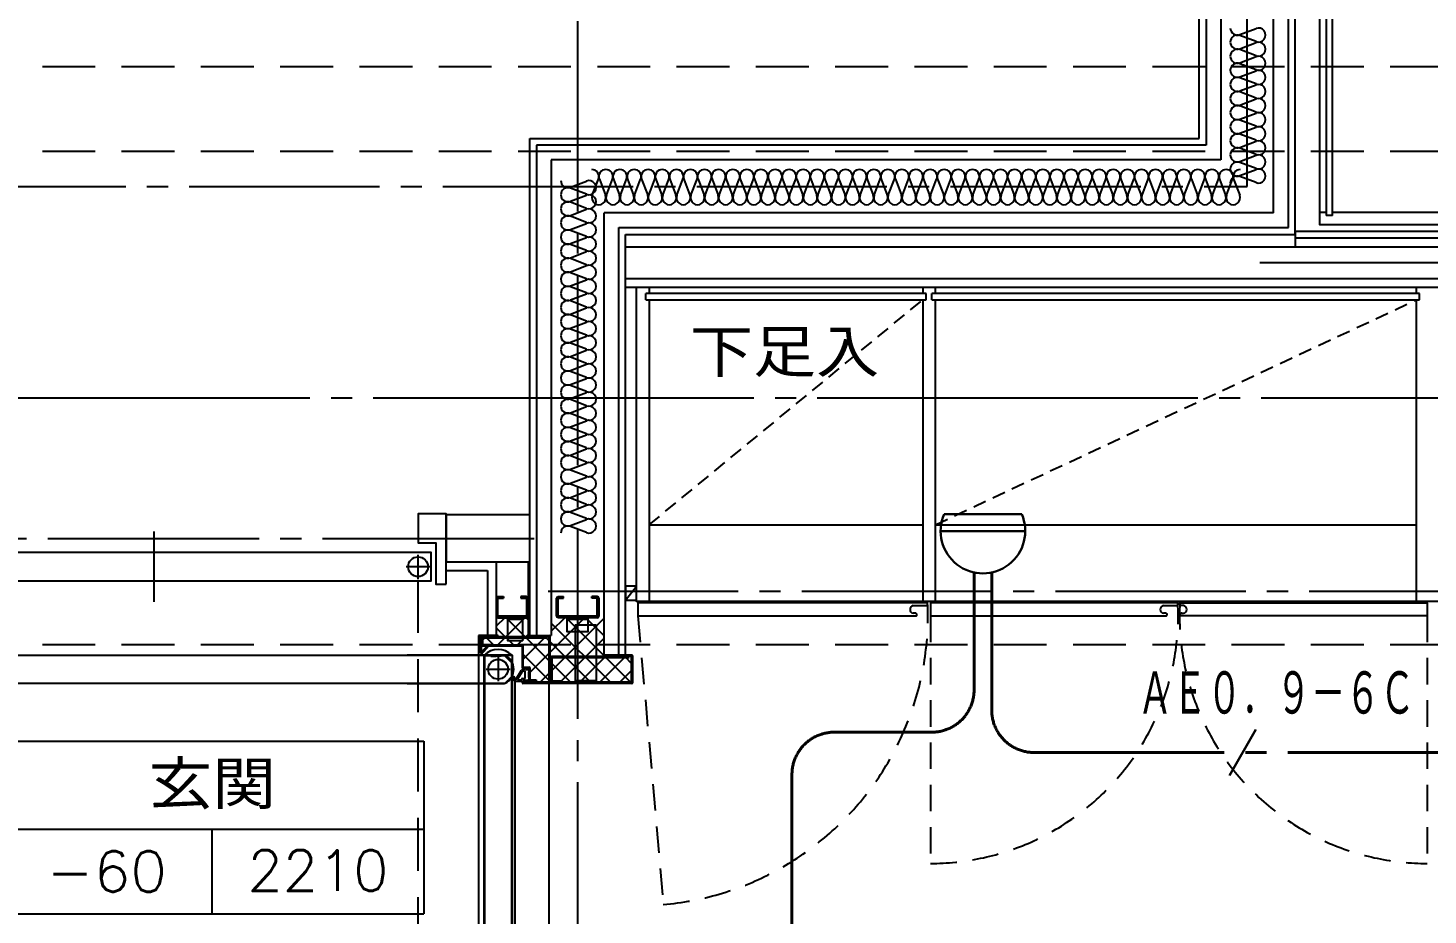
# Model space of a CAD drawing. Header units: millimetres. Extents: x 8300 to 125598, y -10383 to 40000.
# Drawn here: x 44220 to 46206, y 21166 to 22425 of the extents above; entities that cross this region are included whole.
import ezdxf
from ezdxf.enums import TextEntityAlignment as Align

# ---------------------------------------------------------------- set-up
doc = ezdxf.new("R2010")
doc.units = ezdxf.units.MM
doc.header["$LTSCALE"] = 300
for name, pattern in [('AXIS-SS', [2.3, 1, -0.1, 0.1, -0.1, 1]), ('CADEWA_LINE5', [1.2, 0.9, -0.1, 0.1, -0.1]), ('CADEWA_LINE6', [2.1, 1.8, -0.1, 0.1, -0.1]), ('DASH-N', [0.375, 0.25, -0.125]), ('DASH-S', [0.2, 0.125, -0.075])]:
    doc.linetypes.add(name, pattern=pattern)
for name, color, linetype in [('525EH_Tenjyo(3)', 7, 'CONTINUOUS'), ('E配T_その他－１', 7, 'CONTINUOUS'), ('K建0_壁', 7, 'CONTINUOUS'), ('通り芯', 7, 'CONTINUOUS')]:
    doc.layers.add(name, color=color, linetype=linetype)
doc.styles.add('MS Gothic2', font='msgothic.ttc', dxfattribs={"width": 0.8})
doc.styles.add('txt2', font='txt.shx', dxfattribs={"width": 0.943378, "bigfont": 'extfont2'})

# ---------------------------------------------------------------- blocks, each defined once
blk = doc.blocks.new('ZGroup269', base_point=(45575, 21693))
at = {"layer": '525EH_Tenjyo(3)', "color": 6, "linetype": 'Continuous', "lineweight": 30}
for p, q in [((45520, 21735), (45630, 21735)), ((45515, 21711), (45635, 21711))]:
    blk.add_line(p, q, dxfattribs=at)
blk.add_arc((45575, 21711), 60, 156.4305, 23.5695, dxfattribs=at)
blk = doc.blocks.new('ZGroup288', base_point=(45014.4, 20833))
at = {"layer": 'E配T_その他－１', "color": 1, "linetype": 'CADEWA_LINE5', "lineweight": 40}
for p, q in [((45562.4, 21652.3), (45562.4, 21485.7)), ((45502.4, 21425.7), (45364, 21425.7)), ((45304, 21365.7), (45304, 20723))]:
    blk.add_line(p, q, dxfattribs=at)
for centre, start, end in [((45502.4, 21485.7), 270, 0), ((45364, 21365.7), 90, 180)]:
    blk.add_arc(centre, 60, start, end, dxfattribs=at)
blk = doc.blocks.new('ZGroup302', base_point=(44481.5, 21290.7))
at = {"layer": 'K建0_壁', "color": 250, "linetype": 'Continuous', "lineweight": -3}
for p, q in [((44181.5, 21413.2), (44781.5, 21413.2)), ((44181.5, 21413.2), (44181.5, 21168.2)), ((44781.5, 21413.2), (44781.5, 21168.2)), ((44181.5, 21288.2), (44781.5, 21288.2)), ((44481.5, 21168.2), (44481.5, 21288.2)), ((44181.5, 21168.2), (44781.5, 21168.2))]:
    blk.add_line(p, q, dxfattribs=at)
at = {"layer": 'K建0_壁', "color": 250, "lineweight": -3, "style": 'txt2'}
for s, height, width, p in [('玄関', 67.93, 1.212284, (44481.5, 21350.7)), ('-60', 57.6, 1.05, (44331.5, 21228.2)), ('2210', 57.6, 1.013158, (44631.5, 21229.4))]:
    blk.add_text(s, height=height, dxfattribs=dict(at, width=width)).set_placement(p, align=Align.MIDDLE_CENTER)
blk = doc.blocks.new('ZGroup320', base_point=(46022.5, 21524.6))
at = {"layer": 'E配T_その他－１', "color": 1, "linetype": 'CADEWA_LINE5', "lineweight": 40}
for p, q in [((45587.5, 21652.3), (45587.5, 21456.9)), ((46457.5, 21456.9), (46457.5, 21651)), ((45647.5, 21396.9), (46397.5, 21396.9))]:
    blk.add_line(p, q, dxfattribs=at)
for centre, start, end in [((45647.5, 21456.9), 180, 270), ((46397.5, 21456.9), 270, 0)]:
    blk.add_arc(centre, 60, start, end, dxfattribs=at)
blk = doc.blocks.new('ZGroup321', base_point=(45987.9, 21448.9))
at = {"layer": 'E配T_その他－１', "color": 3, "linetype": 'Continuous', "lineweight": 30}
blk.add_line((45962.3, 21429.4), (45924.8, 21364.4), dxfattribs=at)
at = {"layer": 'E配T_その他－１', "color": 3, "lineweight": -3, "style": 'MS Gothic2', "width": 0.6}
blk.add_text('ＡＥ０．９－６Ｃ', height=60, dxfattribs=at).set_placement((45794.7, 21482.1), align=Align.MIDDLE_LEFT)

msp = doc.modelspace()

# ---------------------------------------------------------------- linework, layer by layer
at = {"layer": 'K建0_壁', "color": 250, "linetype": 'CADEWA_LINE5', "lineweight": -3}
for p, q in [((45000, 18924.6), (45000, 26101.3)), ((45950, 22200), (45950, 26101.3)), ((40488.8, 22200), (45950, 22200)), ((45967.8, 22092), (46678.5, 22092)), ((44957.9, 21626), (46678.5, 21626))]:
    msp.add_line(p, q, dxfattribs=at)
at = {"layer": 'K建0_壁', "color": 250, "linetype": 'Continuous', "lineweight": -3}
for p, q in [((45912.5, 25337.5), (45912.5, 22237.5)), ((45987.5, 22162.5), (45987.5, 25262.5)), ((46008.5, 22141.5), (46008.5, 25241.5)), ((45891.5, 23241.5), (45891.5, 22258.5)), ((46062, 22850.5), (46062, 22158.5)), ((46071, 22158.5), (46071, 22850.5)), ((45939.6, 22415.4), (45962.5, 22424.1)), ((45962.5, 22405.4), (45939.6, 22414.1)), ((45939.6, 22395.4), (45962.5, 22404.1)), ((45962.5, 22385.4), (45939.6, 22394.1)), ((45939.6, 22375.4), (45962.5, 22384.1)), ((45962.5, 22365.4), (45939.6, 22374.1)), ((45939.6, 22355.4), (45962.5, 22364.1)), ((45962.5, 22345.4), (45939.6, 22354.1)), ((45939.6, 22335.4), (45962.5, 22344.1)), ((45962.5, 22325.4), (45939.6, 22334.1)), ((45939.6, 22315.4), (45962.5, 22324.1)), ((45962.5, 22305.4), (45939.6, 22314.1)), ((45939.6, 22295.4), (45962.5, 22304.1)), ((45962.5, 22285.4), (45939.6, 22294.1)), ((45939.6, 22275.4), (45962.5, 22284.1)), ((45962.5, 22265.4), (45939.6, 22274.1)), ((44941.5, 22258.5), (44941.5, 21563)), ((45891.5, 22258.5), (44941.5, 22258.5)), ((45939.6, 22255.4), (45962.5, 22264.1)), ((45962.5, 22245.4), (45939.6, 22254.1)), ((44962.5, 22237.5), (44962.5, 21563)), ((45912.5, 22237.5), (44962.5, 22237.5)), ((45939.6, 22235.4), (45962.5, 22244.1)), ((45962.5, 22225.4), (45939.6, 22234.1)), ((45020.7, 22187.5), (45029.3, 22210.4)), ((45030.7, 22210.4), (45039.3, 22187.5)), ((45040.7, 22187.5), (45049.3, 22210.4)), ((45050.7, 22210.4), (45059.3, 22187.5)), ((45060.7, 22187.5), (45069.3, 22210.4)), ((45070.7, 22210.4), (45079.3, 22187.5)), ((45080.7, 22187.5), (45089.3, 22210.4)), ((45090.7, 22210.4), (45099.3, 22187.5)), ((45100.7, 22187.5), (45109.3, 22210.4)), ((45110.7, 22210.4), (45119.3, 22187.5)), ((45120.7, 22187.5), (45129.3, 22210.4)), ((45130.7, 22210.4), (45139.3, 22187.5)), ((45140.7, 22187.5), (45149.3, 22210.4)), ((45150.7, 22210.4), (45159.3, 22187.5)), ((45160.7, 22187.5), (45169.3, 22210.4)), ((45170.7, 22210.4), (45179.3, 22187.5)), ((45180.7, 22187.5), (45189.3, 22210.4)), ((45190.7, 22210.4), (45199.3, 22187.5)), ((45200.7, 22187.5), (45209.3, 22210.4)), ((45210.7, 22210.4), (45219.3, 22187.5)), ((45220.7, 22187.5), (45229.3, 22210.4)), ((45230.7, 22210.4), (45239.3, 22187.5)), ((45240.7, 22187.5), (45249.3, 22210.4)), ((45250.7, 22210.4), (45259.3, 22187.5)), ((45260.7, 22187.5), (45269.3, 22210.4)), ((45270.7, 22210.4), (45279.3, 22187.5)), ((45280.7, 22187.5), (45289.3, 22210.4)), ((45290.7, 22210.4), (45299.3, 22187.5)), ((45300.7, 22187.5), (45309.3, 22210.4)), ((45310.7, 22210.4), (45319.3, 22187.5)), ((45320.7, 22187.5), (45329.3, 22210.4)), ((45330.7, 22210.4), (45339.3, 22187.5)), ((45340.7, 22187.5), (45349.3, 22210.4)), ((45350.7, 22210.4), (45359.3, 22187.5)), ((45360.7, 22187.5), (45369.3, 22210.4)), ((45370.7, 22210.4), (45379.3, 22187.5)), ((45380.7, 22187.5), (45389.3, 22210.4)), ((45390.7, 22210.4), (45399.3, 22187.5)), ((45400.7, 22187.5), (45409.3, 22210.4)), ((45410.7, 22210.4), (45419.3, 22187.5)), ((45420.7, 22187.5), (45429.3, 22210.4)), ((45430.7, 22210.4), (45439.3, 22187.5)), ((45440.7, 22187.5), (45449.3, 22210.4)), ((45450.7, 22210.4), (45459.3, 22187.5)), ((45460.7, 22187.5), (45469.3, 22210.4)), ((45470.7, 22210.4), (45479.3, 22187.5)), ((45480.7, 22187.5), (45489.3, 22210.4)), ((45490.7, 22210.4), (45499.3, 22187.5)), ((45500.7, 22187.5), (45509.3, 22210.4)), ((45510.7, 22210.4), (45519.3, 22187.5)), ((45520.7, 22187.5), (45529.3, 22210.4)), ((45530.7, 22210.4), (45539.3, 22187.5)), ((45540.7, 22187.5), (45549.3, 22210.4)), ((45550.7, 22210.4), (45559.3, 22187.5)), ((45560.7, 22187.5), (45569.3, 22210.4)), ((45570.7, 22210.4), (45579.3, 22187.5)), ((45580.7, 22187.5), (45589.3, 22210.4)), ((45590.7, 22210.4), (45599.3, 22187.5)), ((45600.7, 22187.5), (45609.3, 22210.4)), ((45610.7, 22210.4), (45619.3, 22187.5)), ((45620.7, 22187.5), (45629.3, 22210.4)), ((45630.7, 22210.4), (45639.3, 22187.5)), ((45640.7, 22187.5), (45649.3, 22210.4)), ((45650.7, 22210.4), (45659.3, 22187.5)), ((45660.7, 22187.5), (45669.3, 22210.4)), ((45670.7, 22210.4), (45679.3, 22187.5)), ((45680.7, 22187.5), (45689.3, 22210.4)), ((45690.7, 22210.4), (45699.3, 22187.5)), ((45700.7, 22187.5), (45709.3, 22210.4)), ((45710.7, 22210.4), (45719.3, 22187.5)), ((45720.7, 22187.5), (45729.3, 22210.4)), ((45730.7, 22210.4), (45739.3, 22187.5)), ((45740.7, 22187.5), (45749.3, 22210.4)), ((45750.7, 22210.4), (45759.3, 22187.5)), ((45760.7, 22187.5), (45769.3, 22210.4)), ((45770.7, 22210.4), (45779.3, 22187.5)), ((45780.7, 22187.5), (45789.3, 22210.4)), ((45790.7, 22210.4), (45799.3, 22187.5)), ((45800.7, 22187.5), (45809.3, 22210.4)), ((45810.7, 22210.4), (45819.3, 22187.5)), ((45820.7, 22187.5), (45829.3, 22210.4)), ((45830.7, 22210.4), (45839.3, 22187.5)), ((45840.7, 22187.5), (45849.3, 22210.4)), ((45850.7, 22210.4), (45859.3, 22187.5)), ((45860.7, 22187.5), (45869.3, 22210.4)), ((45870.7, 22210.4), (45879.3, 22187.5)), ((45880.7, 22187.5), (45889.3, 22210.4)), ((45890.7, 22210.4), (45899.3, 22187.5)), ((45900.7, 22187.5), (45909.3, 22210.4)), ((45910.7, 22210.4), (45919.3, 22187.5)), ((45920.7, 22187.5), (45929.3, 22210.4)), ((45930.7, 22210.4), (45939.3, 22187.5)), ((45939.6, 22215.4), (45962.5, 22224.1)), ((45962.5, 22205.4), (45939.6, 22214.1)), ((44989.6, 22198.9), (45012.5, 22207.6)), ((45012.5, 22188.9), (44989.6, 22197.6)), ((44989.6, 22178.9), (45012.5, 22187.6)), ((45012.5, 22168.9), (44989.6, 22177.6)), ((44989.6, 22158.9), (45012.5, 22167.6)), ((45012.5, 22148.9), (44989.6, 22157.6)), ((45037.5, 21535), (45037.5, 22162.5)), ((45987.5, 22162.5), (45037.5, 22162.5)), ((46053, 22163.5), (46062, 22163.5)), ((46071, 22158.5), (46062, 22158.5)), ((46071, 22163.5), (46649, 22163.5)), ((44989.6, 22138.9), (45012.5, 22147.6)), ((45012.5, 22128.9), (44989.6, 22137.6)), ((45058.5, 21535), (45058.5, 22141.5)), ((45058.5, 22141.5), (46008.5, 22141.5)), ((46018, 22136.5), (46590.5, 22136.5)), ((46018, 22136.5), (46018, 22114.5)), ((44989.6, 22118.9), (45012.5, 22127.6)), ((45012.5, 22108.9), (44989.6, 22117.6)), ((45068, 22114.5), (46612.5, 22114.5)), ((46018, 22127), (46600, 22127)), ((44989.6, 22098.9), (45012.5, 22107.6)), ((45012.5, 22088.9), (44989.6, 22097.6)), ((44989.6, 22078.9), (45012.5, 22087.6)), ((45012.5, 22068.9), (44989.6, 22077.6)), ((44989.6, 22058.9), (45012.5, 22067.6)), ((45012.5, 22048.9), (44989.6, 22057.6)), ((45068, 22069.5), (46612.5, 22069.5)), ((45068, 22057), (46590.5, 22057)), ((45101.5, 22057), (45101.5, 22048)), ((45489.5, 22057), (45489.5, 22048)), ((45507.5, 22048), (45507.5, 22057)), ((46189.5, 22057), (46189.5, 22048)), ((44989.6, 22038.9), (45012.5, 22047.6)), ((45012.5, 22028.9), (44989.6, 22037.6)), ((45096.5, 22039), (45096.5, 22048)), ((45494.5, 22048), (45096.5, 22048)), ((45096.5, 22039), (45494.5, 22039)), ((45101.5, 22039), (45101.5, 21611)), ((45489.5, 22039), (45489.5, 21611)), ((45494.5, 22039), (45494.5, 22048)), ((45502.5, 22039), (45502.5, 22048)), ((46194.5, 22048), (45502.5, 22048)), ((45502.5, 22039), (46194.5, 22039)), ((45507.5, 21611), (45507.5, 22039)), ((46189.5, 22039), (46189.5, 21611)), ((46194.5, 22039), (46194.5, 22048)), ((44989.6, 22018.9), (45012.5, 22027.6)), ((45012.5, 22008.9), (44989.6, 22017.6)), ((44989.6, 21998.9), (45012.5, 22007.6)), ((45012.5, 21988.9), (44989.6, 21997.6)), ((44989.6, 21978.9), (45012.5, 21987.6)), ((45012.5, 21968.9), (44989.6, 21977.6)), ((44989.6, 21958.9), (45012.5, 21967.6)), ((45012.5, 21948.9), (44989.6, 21957.6)), ((44989.6, 21938.9), (45012.5, 21947.6)), ((45012.5, 21928.9), (44989.6, 21937.6)), ((44989.6, 21918.9), (45012.5, 21927.6)), ((45012.5, 21908.9), (44989.6, 21917.6)), ((44989.6, 21898.9), (45012.5, 21907.6)), ((45012.5, 21888.9), (44989.6, 21897.6)), ((44989.6, 21878.9), (45012.5, 21887.6)), ((45012.5, 21868.9), (44989.6, 21877.6)), ((44989.6, 21858.9), (45012.5, 21867.6)), ((45012.5, 21848.9), (44989.6, 21857.6)), ((44989.6, 21838.9), (45012.5, 21847.6)), ((45012.5, 21828.9), (44989.6, 21837.6)), ((44989.6, 21818.9), (45012.5, 21827.6)), ((45012.5, 21808.9), (44989.6, 21817.6)), ((44989.6, 21798.9), (45012.5, 21807.6)), ((45012.5, 21788.9), (44989.6, 21797.6)), ((44989.6, 21778.9), (45012.5, 21787.6)), ((45012.5, 21768.9), (44989.6, 21777.6)), ((44989.6, 21758.9), (45012.5, 21767.6)), ((45012.5, 21748.9), (44989.6, 21757.6)), ((44813.5, 21734.5), (44932, 21734.5)), ((44813.5, 21734.5), (44813.5, 21667.5)), ((44989.6, 21738.9), (45012.5, 21747.6)), ((45012.5, 21728.9), (44989.6, 21737.6)), ((44989.6, 21718.9), (45012.5, 21727.6)), ((45012.5, 21708.9), (44989.6, 21717.6)), ((45101.5, 21720), (45489.5, 21720)), ((45507.5, 21720), (46189.5, 21720)), ((44398.5, 21710.5), (44398.5, 21610.5)), ((44773.5, 21643.5), (44773.5, 21677.5)), ((44790.5, 21660.5), (44756.5, 21660.5)), ((44813.5, 21667.5), (44932, 21667.5)), ((44813.5, 21655), (44872, 21655)), ((44872, 21655), (44872, 21563)), ((44884.5, 21667.5), (44884.5, 21563)), ((44929.5, 21667.5), (44929.5, 21563)), ((45068, 21613), (45083.5, 21633)), ((44884.5, 21615.7), (44884.5, 21590.3)), ((44886.8, 21618), (44894.5, 21618)), ((44894.5, 21618), (44894.5, 21615.7)), ((44919.5, 21618), (44919.5, 21615.7)), ((44927.2, 21618), (44919.5, 21618)), ((44929.5, 21590.3), (44929.5, 21615.7)), ((44970, 21590.3), (44970, 21615.7)), ((44972.3, 21618), (44980, 21618)), ((44972.3, 21615.7), (44980, 21615.7)), ((44972.3, 21590.3), (44972.3, 21615.7)), ((44980, 21615.7), (44980, 21618)), ((45020, 21615.7), (45020, 21618)), ((45027.7, 21618), (45020, 21618)), ((45027.7, 21615.7), (45020, 21615.7)), ((45027.7, 21590.3), (45027.7, 21615.7)), ((45030, 21615.7), (45030, 21590.3)), ((45476.1, 21605.4), (45495.6, 21605.4)), ((45478.7, 21594.6), (45476.1, 21594.6)), ((45831.1, 21605.4), (45850.6, 21605.4)), ((45833.7, 21594.6), (45831.1, 21594.6)), ((45859.8, 21605.4), (45855.4, 21605.4)), ((45857.2, 21594.6), (45859.8, 21594.6)), ((44896.6, 21588), (44884.5, 21575.9)), ((44884.5, 21573.8), (44908.7, 21549.6)), ((44924.9, 21588), (44886.5, 21549.6)), ((44886.8, 21588), (44927.2, 21588)), ((44898.5, 21588), (44959.4, 21527.1)), ((44922, 21585.7), (44900.9, 21585.7)), ((44922, 21555.2), (44922, 21588)), ((44926.8, 21588), (44932, 21582.8)), ((45009.8, 21588), (44961, 21539.2)), ((45037.5, 21587.5), (44961, 21511)), ((44981.5, 21588), (44962.5, 21569)), ((44962.5, 21580.6), (45046.5, 21496.6)), ((45027.7, 21590.3), (44972.3, 21590.3)), ((45027.7, 21588), (44972.3, 21588)), ((44983.4, 21588), (45037.5, 21533.9)), ((45015, 21585.7), (44985, 21585.7)), ((44996.3, 21578.2), (45026.3, 21578.2)), ((44996.3, 21578.2), (44996.3, 21496.6)), ((45011.7, 21588), (45037.5, 21562.2)), ((45015, 21568), (45015, 21588)), ((45026.3, 21578.2), (45026.3, 21496.6)), ((44859, 21563), (44859, 20375)), ((44887, 21563), (44859, 21563)), ((44862, 21539.6), (44862, 21561.4)), ((44863.6, 21539.6), (44863.6, 21561.4)), ((44863.6, 21561.4), (44956, 21561.4)), ((44865.2, 21560), (44863.6, 21560)), ((44870, 21561.4), (44865.2, 21556.6)), ((44865.2, 21549.6), (44865.2, 21560)), ((44867, 21559.1), (44867, 21561.4)), ((44956, 21559.1), (44867, 21559.1)), ((44868.6, 21561.4), (44880.4, 21549.6)), ((44887, 21561.4), (44887, 21563)), ((44932, 21566.8), (44914.8, 21549.6)), ((44954.9, 21561.4), (44922.6, 21529.1)), ((44931, 21563), (44931, 21561.4)), ((44931, 21563), (44962.5, 21563)), ((44931, 21561.4), (44959.4, 21561.4)), ((44953.4, 21561.4), (44959.4, 21555.4)), ((44956, 21559.1), (44956, 21561.4)), ((44959.4, 21498.2), (44959.4, 21561.4)), ((44961, 21498.2), (44961, 21561.4)), ((44961, 21553.8), (45018.2, 21496.6)), ((45037.5, 21559.2), (44976.5, 21498.2)), ((44906.2, 21535), (44758.1, 21535)), ((44864.7, 21538.5), (44873.1, 21546.9)), ((44865.2, 21549.6), (44921, 21549.6)), ((44865.2, 21548), (44921, 21548)), ((44867, 21534.2), (44867, 20618.8)), ((44882.6, 21534.2), (44867.8, 21534.2)), ((44867.8, 21534.2), (44867.8, 20618.8)), ((44876.8, 21533.4), (44876.8, 21534.2)), ((44896.7, 21534.2), (44884.4, 21534.2)), ((44891.6, 21533.4), (44891.6, 21534.2)), ((44896.7, 21534.2), (44906.2, 21524.7)), ((44906.8, 21525.2), (44897.2, 21534.8)), ((44907, 21534.2), (44907, 21519.3)), ((44921, 21548), (44921, 21517.8)), ((44922.6, 21517.8), (44922.6, 21548)), ((44922.6, 21535.7), (44959.4, 21498.9)), ((44959.4, 21537.6), (44932.6, 21510.8)), ((45076.4, 21535), (45037.5, 21535)), ((45038, 21535), (45038, 21533.4)), ((44870, 21515), (44904, 21515)), ((44876.8, 21533.4), (44882.6, 21533.4)), ((44891.6, 21533.4), (44884.4, 21533.4)), ((44887, 21532), (44887, 21498)), ((44906.2, 21524.7), (44906.2, 20633.8)), ((44907, 21524.7), (44907, 20633.8)), ((44922.1, 21514.7), (44924.6, 21514.7)), ((44922.6, 21517.8), (44931, 21517.8)), ((44931, 21516.2), (44922.6, 21516.2)), ((44923, 21514.7), (44923, 21512.7)), ((44924.6, 21514.7), (44923.8, 21515.3)), ((44926, 21514.7), (44924.5, 21516.1)), ((44926, 21514.7), (44929.6, 21514.7)), ((44929.6, 21514.7), (44928.8, 21515.3)), ((44931, 21514.7), (44929.5, 21516.1)), ((44931, 21499.7), (44931, 21516.2)), ((44932.6, 21499.8), (44932.6, 21516.2)), ((44961, 21531.1), (44961, 21498.2)), ((44961, 21525.5), (44989.9, 21496.6)), ((44963.3, 21533.4), (45073, 21533.4)), ((44963.3, 21531.1), (44963.3, 21498.2)), ((45073, 21531.1), (44963.3, 21531.1)), ((45040, 21533.4), (45003.2, 21496.6)), ((45068.3, 21533.4), (45031.5, 21496.6)), ((45038, 21533.4), (45074.8, 21496.6)), ((45038, 21533.4), (45076.4, 21533.4)), ((45066.3, 21533.4), (45076.4, 21523.3)), ((45076.4, 21496.6), (45076.4, 21533.4)), ((45078, 21496.6), (45078, 21533.4)), ((44758.1, 21495), (44896.2, 21495)), ((44897.2, 21495.2), (44906.8, 21504.8)), ((44907.2, 21504), (44910.4, 21499.1)), ((44908.8, 21505.1), (44911.7, 21500.7)), ((44911, 21498.5), (44911, 20643.4)), ((44912.1, 21500.4), (44920.4, 21513.8)), ((44912.1, 21498.2), (44921.7, 21498.2)), ((44921.8, 21512.2), (44914.8, 21501)), ((44915.3, 21500.2), (44919.6, 21500.2)), ((44921.5, 21501.7), (44925.5, 21501.7)), ((44922.6, 21498.2), (44941, 21498.2)), ((45076.4, 21496.6), (44922.6, 21496.6)), ((45076.4, 21495), (44922.6, 21495)), ((44924.6, 21499.7), (44923.8, 21499.1)), ((44924, 21501.7), (44924, 21499.7)), ((44924, 21499.7), (44924.6, 21499.7)), ((44926, 21499.7), (44924.5, 21498.3)), ((44925.5, 21501.7), (44925.5, 21512.2)), ((44926, 21499.7), (44929.6, 21499.7)), ((44929.6, 21499.7), (44928.8, 21499.1)), ((44931, 21499.7), (44929.5, 21498.3)), ((44931, 21502.7), (44930, 21503.7)), ((44932.6, 21499.8), (44941, 21499.8)), ((44941, 21499.8), (44941, 21496.6)), ((44959.4, 21509.4), (44946.7, 21496.6)), ((44959, 21495), (44959, 20645)), ((44976, 21498.2), (44961, 21498.2)), ((44961, 21496.6), (44976, 21496.6)), ((44976, 21496.6), (44976, 21498.2)), ((44996.3, 21498.9), (45026.3, 21498.9)), ((45026.3, 21496.6), (44996.3, 21496.6)), ((45076.4, 21513.2), (45059.8, 21496.6))]:
    msp.add_line(p, q, dxfattribs=at)
at = {"layer": 'K建0_壁', "color": 250, "linetype": 'Continuous', "lineweight": -3, "ltscale": 0.3}
for p, q in [((46018, 22132), (46018, 25232)), ((45882, 22268), (45882, 23232)), ((44932, 22268), (45882, 22268)), ((44932, 21563), (44932, 22268)), ((45068, 22132), (46018, 22132)), ((45068, 21535), (45068, 22132))]:
    msp.add_line(p, q, dxfattribs=at)
at = {"layer": 'K建0_壁', "color": 250, "linetype": 'DASH-N', "lineweight": -3}
for p, q in [((43002.9, 22370), (51300, 22370)), ((43002.9, 22250), (51300, 22250)), ((44773.5, 20891.7), (44773.5, 21660.5)), ((43002.9, 21550), (51300, 21550))]:
    msp.add_line(p, q, dxfattribs=at)
at = {"layer": 'K建0_壁', "color": 250, "linetype": 'DASH-S', "lineweight": -3, "ltscale": 0.5}
for p, q in [((45101.5, 21720), (45489.5, 22039)), ((45507.5, 21720), (46189.5, 22039))]:
    msp.add_line(p, q, dxfattribs=at)
at = {"layer": 'K建0_壁', "color": 250, "linetype": 'AXIS-SS', "lineweight": -3}
msp.add_line((44938, 21700), (43510, 21700), dxfattribs=at)
at = {"layer": 'K建0_壁', "color": 250, "linetype": 'DASH-S', "lineweight": -3}
for p, q in [((45085.5, 21591), (45121.4, 21181.2)), ((45500.5, 21591), (45500.5, 21241)), ((46205.5, 21591), (46205.5, 21239.5))]:
    msp.add_line(p, q, dxfattribs=at)
at = {"layer": 'K建0_壁', "color": 250, "linetype": 'Continuous', "lineweight": -3}
for points in [[(46649, 23213.5), (46649, 22145.5), (46053, 22145.5), (46053, 23213.5)], [(46575.5, 21611), (45083.5, 21611), (45083.5, 22057), (46575.5, 22057)], [(45083.5, 21633), (45068, 21633), (45068, 21613), (45083.5, 21613)], [(44919.5, 21615.7), (44927.2, 21615.7), (44927.2, 21590.3), (44886.8, 21590.3), (44886.8, 21615.7), (44894.5, 21615.7)], [(45496.5, 21606.3), (45496.5, 21609), (45085.5, 21609), (45085.5, 21591), (45480.5, 21591)], [(45851.5, 21606.3), (45851.5, 21609), (45500.5, 21609), (45500.5, 21591), (45835.5, 21591)], [(45854.5, 21606.3), (45854.5, 21609), (46205.5, 21609), (46205.5, 21591), (45855.4, 21591)], [(44922, 21555.2), (44900.9, 21555.2), (44900.9, 21588)], [(45015, 21568), (44985, 21568), (44985, 21588)], [(44863.6, 21539.6), (44872, 21548), (44873.1, 21546.9)], [(44922.7, 21512.7), (44923, 21512.7), (44925.5, 21512.2)], [(44931, 21511.7), (44930, 21510.7), (44930, 21503.7)]]:
    msp.add_lwpolyline(points, dxfattribs=at)
for points in [[(44813.5, 21635.5), (44813.5, 21735.5), (44773.5, 21735.5), (44773.5, 21694.5), (44798.5, 21694.5), (44798.5, 21635.5)], [(44004.7, 21640.5), (44792.3, 21640.5), (44792.3, 21680.5), (44004.7, 21680.5)], [(44907, 21505), (44897, 21495), (44005, 21495), (44005, 21531.5), (43990, 21531.5), (43990, 21535), (44907, 21535)]]:
    msp.add_lwpolyline(points, close=True, dxfattribs=at)
for centre in [(44773.5, 21660.5), (44887, 21515)]:
    msp.add_circle(centre, 14, dxfattribs=at)
for centre, radius, start, end in [((45936, 22424.7), 10, 180, 290.7966), ((45936, 22404.7), 10, 69.2034, 180), ((45966, 22414.7), 10, 249.2034, 110.7966), ((45936, 22404.7), 10, 180, 290.7966), ((45936, 22384.7), 10, 69.2034, 180), ((45966, 22394.7), 10, 249.2034, 110.7966), ((45936, 22384.7), 10, 180, 290.7966), ((45936, 22364.7), 10, 69.2034, 180), ((45966, 22374.7), 10, 249.2034, 110.7966), ((45936, 22364.7), 10, 180, 290.7966), ((45936, 22344.7), 10, 69.2034, 180), ((45966, 22354.7), 10, 249.2034, 110.7966), ((45936, 22344.7), 10, 180, 290.7966), ((45936, 22324.7), 10, 69.2034, 180), ((45966, 22334.7), 10, 249.2034, 110.7966), ((45936, 22324.7), 10, 180, 290.7966), ((45936, 22304.7), 10, 69.2034, 180), ((45966, 22314.7), 10, 249.2034, 110.7966), ((45936, 22304.7), 10, 180, 290.7966), ((45936, 22284.7), 10, 69.2034, 180), ((45966, 22294.7), 10, 249.2034, 110.7966), ((45936, 22284.7), 10, 180, 290.7966), ((45936, 22264.7), 10, 69.2034, 180), ((45966, 22274.7), 10, 249.2034, 110.7966), ((45936, 22264.7), 10, 180, 290.7966), ((45936, 22244.7), 10, 69.2034, 180), ((45966, 22254.7), 10, 249.2034, 110.7966), ((45936, 22244.7), 10, 180, 290.7966), ((45936, 22224.7), 10, 69.2034, 180), ((45966, 22234.7), 10, 249.2034, 110.7966), ((45020, 22214), 10, 339.2034, 90), ((45040, 22214), 10, 90, 200.7966), ((45040, 22214), 10, 339.2034, 90), ((45060, 22214), 10, 90, 200.7966), ((45060, 22214), 10, 339.2034, 90), ((45080, 22214), 10, 90, 200.7966), ((45080, 22214), 10, 339.2034, 90), ((45100, 22214), 10, 90, 200.7966), ((45100, 22214), 10, 339.2034, 90), ((45120, 22214), 10, 90, 200.7966), ((45120, 22214), 10, 339.2034, 90), ((45140, 22214), 10, 90, 200.7966), ((45140, 22214), 10, 339.2034, 90), ((45160, 22214), 10, 90, 200.7966), ((45160, 22214), 10, 339.2034, 90), ((45180, 22214), 10, 90, 200.7966), ((45180, 22214), 10, 339.2034, 90), ((45200, 22214), 10, 90, 200.7966), ((45200, 22214), 10, 339.2034, 90), ((45220, 22214), 10, 90, 200.7966), ((45220, 22214), 10, 339.2034, 90), ((45240, 22214), 10, 90, 200.7966), ((45240, 22214), 10, 339.2034, 90), ((45260, 22214), 10, 90, 200.7966), ((45260, 22214), 10, 339.2034, 90), ((45280, 22214), 10, 90, 200.7966), ((45280, 22214), 10, 339.2034, 90), ((45300, 22214), 10, 90, 200.7966), ((45300, 22214), 10, 339.2034, 90), ((45320, 22214), 10, 90, 200.7966), ((45320, 22214), 10, 339.2034, 90), ((45340, 22214), 10, 90, 200.7966), ((45340, 22214), 10, 339.2034, 90), ((45360, 22214), 10, 90, 200.7966), ((45360, 22214), 10, 339.2034, 90), ((45380, 22214), 10, 90, 200.7966), ((45380, 22214), 10, 339.2034, 90), ((45400, 22214), 10, 90, 200.7966), ((45400, 22214), 10, 339.2034, 90), ((45420, 22214), 10, 90, 200.7966), ((45420, 22214), 10, 339.2034, 90), ((45440, 22214), 10, 90, 200.7966), ((45440, 22214), 10, 339.2034, 90), ((45460, 22214), 10, 90, 200.7966), ((45460, 22214), 10, 339.2034, 90), ((45480, 22214), 10, 90, 200.7966), ((45480, 22214), 10, 339.2034, 90), ((45500, 22214), 10, 90, 200.7966), ((45500, 22214), 10, 339.2034, 90), ((45520, 22214), 10, 90, 200.7966), ((45520, 22214), 10, 339.2034, 90), ((45540, 22214), 10, 90, 200.7966), ((45540, 22214), 10, 339.2034, 90), ((45560, 22214), 10, 90, 200.7966), ((45560, 22214), 10, 339.2034, 90), ((45580, 22214), 10, 90, 200.7966), ((45580, 22214), 10, 339.2034, 90), ((45600, 22214), 10, 90, 200.7966), ((45600, 22214), 10, 339.2034, 90), ((45620, 22214), 10, 90, 200.7966), ((45620, 22214), 10, 339.2034, 90), ((45640, 22214), 10, 90, 200.7966), ((45640, 22214), 10, 339.2034, 90), ((45660, 22214), 10, 90, 200.7966), ((45660, 22214), 10, 339.2034, 90), ((45680, 22214), 10, 90, 200.7966), ((45680, 22214), 10, 339.2034, 90), ((45700, 22214), 10, 90, 200.7966), ((45700, 22214), 10, 339.2034, 90), ((45720, 22214), 10, 90, 200.7966), ((45720, 22214), 10, 339.2034, 90), ((45740, 22214), 10, 90, 200.7966), ((45740, 22214), 10, 339.2034, 90), ((45760, 22214), 10, 90, 200.7966), ((45760, 22214), 10, 339.2034, 90), ((45780, 22214), 10, 90, 200.7966), ((45780, 22214), 10, 339.2034, 90), ((45800, 22214), 10, 90, 200.7966), ((45800, 22214), 10, 339.2034, 90), ((45820, 22214), 10, 90, 200.7966), ((45820, 22214), 10, 339.2034, 90), ((45840, 22214), 10, 90, 200.7966), ((45840, 22214), 10, 339.2034, 90), ((45860, 22214), 10, 90, 200.7966), ((45860, 22214), 10, 339.2034, 90), ((45880, 22214), 10, 90, 200.7966), ((45880, 22214), 10, 339.2034, 90), ((45900, 22214), 10, 90, 200.7966), ((45900, 22214), 10, 339.2034, 90), ((45920, 22214), 10, 90, 200.7966), ((45920, 22214), 10, 339.2034, 90), ((45936, 22224.7), 10, 180, 290.7966), ((45936, 22204.7), 10, 69.2034, 180), ((45940, 22214), 10, 90, 200.7966), ((45966, 22214.7), 10, 249.2034, 110.7966), ((44986, 22208.2), 10, 180, 290.7966), ((44986, 22188.2), 10, 69.2034, 180), ((45016, 22198.2), 10, 249.2034, 110.7966), ((44986, 22188.2), 10, 180, 290.7966), ((44986, 22168.2), 10, 69.2034, 180), ((45016, 22178.2), 10, 249.2034, 110.7966), ((45030, 22184), 10, 159.2034, 20.7966), ((45050, 22184), 10, 159.2034, 20.7966), ((45070, 22184), 10, 159.2034, 20.7966), ((45090, 22184), 10, 159.2034, 20.7966), ((45110, 22184), 10, 159.2034, 20.7966), ((45130, 22184), 10, 159.2034, 20.7966), ((45150, 22184), 10, 159.2034, 20.7966), ((45170, 22184), 10, 159.2034, 20.7966), ((45190, 22184), 10, 159.2034, 20.7966), ((45210, 22184), 10, 159.2034, 20.7966), ((45230, 22184), 10, 159.2034, 20.7966), ((45250, 22184), 10, 159.2034, 20.7966), ((45270, 22184), 10, 159.2034, 20.7966), ((45290, 22184), 10, 159.2034, 20.7966), ((45310, 22184), 10, 159.2034, 20.7966), ((45330, 22184), 10, 159.2034, 20.7966), ((45350, 22184), 10, 159.2034, 20.7966), ((45370, 22184), 10, 159.2034, 20.7966), ((45390, 22184), 10, 159.2034, 20.7966), ((45410, 22184), 10, 159.2034, 20.7966), ((45430, 22184), 10, 159.2034, 20.7966), ((45450, 22184), 10, 159.2034, 20.7966), ((45470, 22184), 10, 159.2034, 20.7966), ((45490, 22184), 10, 159.2034, 20.7966), ((45510, 22184), 10, 159.2034, 20.7966), ((45530, 22184), 10, 159.2034, 20.7966), ((45550, 22184), 10, 159.2034, 20.7966), ((45570, 22184), 10, 159.2034, 20.7966), ((45590, 22184), 10, 159.2034, 20.7966), ((45610, 22184), 10, 159.2034, 20.7966), ((45630, 22184), 10, 159.2034, 20.7966), ((45650, 22184), 10, 159.2034, 20.7966), ((45670, 22184), 10, 159.2034, 20.7966), ((45690, 22184), 10, 159.2034, 20.7966), ((45710, 22184), 10, 159.2034, 20.7966), ((45730, 22184), 10, 159.2034, 20.7966), ((45750, 22184), 10, 159.2034, 20.7966), ((45770, 22184), 10, 159.2034, 20.7966), ((45790, 22184), 10, 159.2034, 20.7966), ((45810, 22184), 10, 159.2034, 20.7966), ((45830, 22184), 10, 159.2034, 20.7966), ((45850, 22184), 10, 159.2034, 20.7966), ((45870, 22184), 10, 159.2034, 20.7966), ((45890, 22184), 10, 159.2034, 20.7966), ((45910, 22184), 10, 159.2034, 20.7966), ((45930, 22184), 10, 159.2034, 20.7966), ((44986, 22168.2), 10, 180, 290.7966), ((44986, 22148.2), 10, 69.2034, 180), ((45016, 22158.2), 10, 249.2034, 110.7966), ((44986, 22148.2), 10, 180, 290.7966), ((44986, 22128.2), 10, 69.2034, 180), ((45016, 22138.2), 10, 249.2034, 110.7966), ((44986, 22128.2), 10, 180, 290.7966), ((44986, 22108.2), 10, 69.2034, 180), ((45016, 22118.2), 10, 249.2034, 110.7966), ((44986, 22108.2), 10, 180, 290.7966), ((44986, 22088.2), 10, 69.2034, 180), ((45016, 22098.2), 10, 249.2034, 110.7966), ((44986, 22088.2), 10, 180, 290.7966), ((44986, 22068.2), 10, 69.2034, 180), ((45016, 22078.2), 10, 249.2034, 110.7966), ((44986, 22068.2), 10, 180, 290.7966), ((44986, 22048.2), 10, 69.2034, 180), ((45016, 22058.2), 10, 249.2034, 110.7966), ((44986, 22048.2), 10, 180, 290.7966), ((44986, 22028.2), 10, 69.2034, 180), ((45016, 22038.2), 10, 249.2034, 110.7966), ((44986, 22028.2), 10, 180, 290.7966), ((44986, 22008.2), 10, 69.2034, 180), ((45016, 22018.2), 10, 249.2034, 110.7966), ((44986, 22008.2), 10, 180, 290.7966), ((44986, 21988.2), 10, 69.2034, 180), ((45016, 21998.2), 10, 249.2034, 110.7966), ((44986, 21988.2), 10, 180, 290.7966), ((44986, 21968.2), 10, 69.2034, 180), ((45016, 21978.2), 10, 249.2034, 110.7966), ((44986, 21968.2), 10, 180, 290.7966), ((44986, 21948.2), 10, 69.2034, 180), ((45016, 21958.2), 10, 249.2034, 110.7966), ((44986, 21948.2), 10, 180, 290.7966), ((44986, 21928.2), 10, 69.2034, 180), ((45016, 21938.2), 10, 249.2034, 110.7966), ((44986, 21928.2), 10, 180, 290.7966), ((44986, 21908.2), 10, 69.2034, 180), ((45016, 21918.2), 10, 249.2034, 110.7966), ((44986, 21908.2), 10, 180, 290.7966), ((44986, 21888.2), 10, 69.2034, 180), ((45016, 21898.2), 10, 249.2034, 110.7966), ((44986, 21888.2), 10, 180, 290.7966), ((44986, 21868.2), 10, 69.2034, 180), ((45016, 21878.2), 10, 249.2034, 110.7966), ((44986, 21868.2), 10, 180, 290.7966), ((44986, 21848.2), 10, 69.2034, 180), ((45016, 21858.2), 10, 249.2034, 110.7966), ((44986, 21848.2), 10, 180, 290.7966), ((44986, 21828.2), 10, 69.2034, 180), ((45016, 21838.2), 10, 249.2034, 110.7966), ((44986, 21828.2), 10, 180, 290.7966), ((44986, 21808.2), 10, 69.2034, 180), ((45016, 21818.2), 10, 249.2034, 110.7966), ((44986, 21808.2), 10, 180, 290.7966), ((44986, 21788.2), 10, 69.2034, 180), ((45016, 21798.2), 10, 249.2034, 110.7966), ((44986, 21788.2), 10, 180, 290.7966), ((44986, 21768.2), 10, 69.2034, 180), ((45016, 21778.2), 10, 249.2034, 110.7966), ((44986, 21768.2), 10, 180, 290.7966), ((44986, 21748.2), 10, 69.2034, 180), ((45016, 21758.2), 10, 249.2034, 110.7966), ((44986, 21748.2), 10, 180, 290.7966), ((44986, 21728.2), 10, 69.2034, 180), ((45016, 21738.2), 10, 249.2034, 110.7966), ((44986, 21728.2), 10, 180, 290.7966), ((44986, 21708.2), 10, 69.2034, 180), ((45016, 21718.2), 10, 249.2034, 110.7966), ((44886.8, 21615.7), 2.3, 90, 180), ((44927.2, 21615.7), 2.3, 0, 90), ((44972.3, 21615.7), 2.3, 90, 180), ((45027.7, 21615.7), 2.3, 0, 90), ((45477.1, 21600), 5.49, 100.3889, 259.6111), ((45478.7, 21591.9), 2.7, 0, 90), ((45495.6, 21606.3), 0.9, 270, 0), ((45832.1, 21600), 5.49, 100.3889, 259.6111), ((45833.7, 21591.9), 2.7, 0, 90), ((45850.6, 21606.3), 0.9, 270, 0), ((45855.4, 21606.3), 0.9, 180, 270), ((45857.2, 21591.9), 2.7, 90, 180), ((45858.8, 21600), 5.49, 280.3889, 79.6111), ((44886.8, 21590.3), 2.3, 180, 270), ((44927.2, 21590.3), 2.3, 270, 0), ((44972.3, 21590.3), 2.3, 180, 270), ((45027.7, 21590.3), 2.3, 270, 0), ((45480.5, 21591.9), 0.9, 270, 0), ((45835.5, 21591.9), 0.9, 270, 0), ((45855.4, 21591.9), 0.9, 180, 270), ((44863.6, 21561.4), 1.6, 90, 180), ((44959.4, 21561.4), 1.6, 0, 90), ((44887, 21515), 897.2, 178.7227, 268.7227), ((44863.6, 21539.6), 1.6, 180, 315), ((44865.2, 21549.6), 1.6, 180, 270), ((44867.8, 21534.2), 0.8, 90, 180), ((44887, 21515), 28, 45, 135), ((44882.6, 21534.2), 0.8, 270, 90), ((44884.4, 21534.2), 0.8, 90, 270), ((44896.7, 21534.2), 0.8, 45, 90), ((44887, 21515), 22.3, 296.7287, 63.2713), ((44906.2, 21534.2), 0.8, 0, 90), ((44921, 21548), 1.6, 0, 90), ((45076.4, 21533.4), 1.6, 0, 90), ((44906.2, 21519.3), 0.8, 270, 0), ((44906.2, 21517.7), 0.8, 0, 90), ((44906.2, 21524.7), 0.8, 0, 45), ((44922.1, 21512.7), 2, 90, 148.1726), ((44922.6, 21517.8), 1.6, 180, 270), ((44924.1, 21515.7), 0.5, 48.367, 233.8699), ((44929.1, 21515.7), 0.5, 48.367, 233.8699), ((44931, 21516.2), 1.6, 0, 90), ((44963.3, 21531.1), 2.3, 90, 180), ((44896.7, 21495.8), 0.8, 270, 315), ((44908, 21504.5), 1, 33.0336, 213.6712), ((44912.1, 21500.2), 2, 213.671, 270), ((44912.1, 21500.9), 0.5, 213.035, 273.1725), ((44915.3, 21500.7), 0.5, 148.1726, 270), ((44919.6, 21501.2), 1, 270, 343.3342), ((44921.5, 21500.7), 1, 90, 167.6894), ((44922.6, 21496.6), 1.6, 90, 270), ((44921.7, 21499.2), 1, 270, 336.4218), ((44922.7, 21511.7), 1, 90, 148.1726), ((44924, 21498.2), 1.5, 90, 156.4218), ((44924.1, 21498.7), 0.5, 126.1301, 311.633), ((44929.1, 21498.7), 0.5, 126.1301, 311.633), ((44932.6, 21499.8), 1.6, 180, 270), ((44961, 21498.2), 1.6, 180, 270), ((45076.4, 21496.6), 1.6, 270, 0)]:
    msp.add_arc(centre, radius, start, end, dxfattribs=at)
at = {"layer": 'K建0_壁', "color": 250, "linetype": 'DASH-N', "lineweight": -3}
msp.add_arc((44773.5, 21660.5), 768.8, 180, 270, dxfattribs=at)
at = {"layer": 'K建0_壁', "color": 250, "linetype": 'DASH-S', "lineweight": -3}
for centre, radius, start, end in [((45085.5, 21591), 411.4, 275, 2.5077), ((45500.5, 21591), 351.5, 270, 2.9357), ((46205.5, 21591), 351.5, 177.0643, 270)]:
    msp.add_arc(centre, radius, start, end, dxfattribs=at)
at = {"layer": '通り芯', "color": 96, "linetype": 'CADEWA_LINE6', "lineweight": -3}
msp.add_line((8800, 21900), (61700, 21900), dxfattribs=at)

# ---------------------------------------------------------------- block references
at = {"layer": '525EH_Tenjyo(3)', "linetype": 'Continuous', "lineweight": 30}
msp.add_blockref('ZGroup269', (45575, 21693), dxfattribs=at)
at = {"layer": 'E配T_その他－１', "linetype": 'Continuous', "lineweight": -3}
for name, p in [('ZGroup288', (45014.4, 20833)), ('ZGroup320', (46022.5, 21524.6)), ('ZGroup321', (45987.9, 21448.9))]:
    msp.add_blockref(name, p, dxfattribs=at)
at = {"layer": 'K建0_壁', "linetype": 'CADEWA_LINE6', "lineweight": 15}
msp.add_blockref('ZGroup302', (44481.5, 21290.7), dxfattribs=at)

# ---------------------------------------------------------------- texts
at = {"layer": 'K建0_壁', "color": 250, "lineweight": -3, "style": 'txt2', "width": 1.197332}
msp.add_text('下足入', height=67.93, dxfattribs=at).set_placement((45293.5, 21909.3), align=Align.BOTTOM_CENTER)

doc.saveas('drawing.dxf')
